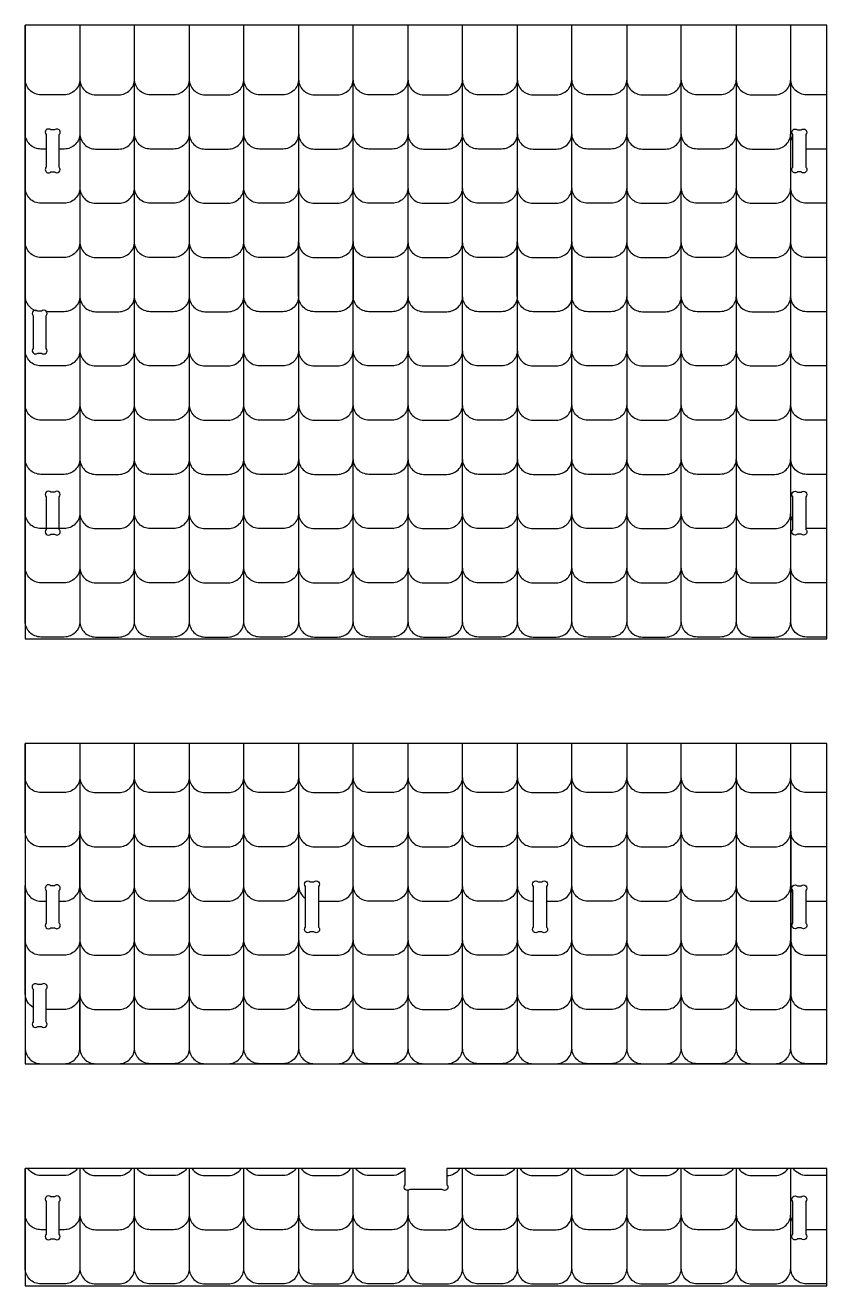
# Model space of a CAD drawing. Extents: x -184 to 976, y 1857 to 2835.
# Drawn here: x 583.4 to 767, y 2545.3 to 2834 of the extents above; entities that cross this region are included whole.
import ezdxf

# ---------------------------------------------------------------- set-up
doc = ezdxf.new("R2010")
doc.units = 0
doc.header["$MEASUREMENT"] = 0
doc.layers.add('LAYER1', color=18, linetype='CONTINUOUS')

msp = doc.modelspace()

# ---------------------------------------------------------------- linework, layer by layer
at = {"layer": 'LAYER1'}
for points in [[(595.88, 2834.02), (595.88, 2821.68, -0.414214), (592.28, 2818.08), (586.96, 2818.08, -0.414214), (583.36, 2821.68), (583.36, 2834.02)], [(595.88, 2834.02), (595.88, 2821.68, 0.414214), (599.48, 2818.08), (604.8, 2818.08, 0.414214), (608.4, 2821.68), (608.4, 2834.02)], [(620.93, 2834.02), (620.93, 2821.68, -0.414214), (617.33, 2818.08), (612, 2818.08, -0.414214), (608.4, 2821.68), (608.4, 2834.02)], [(620.93, 2834.02), (620.93, 2821.68, 0.414214), (624.53, 2818.08), (629.85, 2818.08, 0.414214), (633.45, 2821.68), (633.45, 2834.02)], [(645.98, 2834.02), (645.98, 2821.68, -0.414214), (642.38, 2818.08), (637.05, 2818.08, -0.414214), (633.45, 2821.68), (633.45, 2834.02)], [(645.98, 2834.02), (645.98, 2821.68, 0.414214), (649.58, 2818.08), (654.9, 2818.08, 0.414214), (658.5, 2821.68), (658.5, 2834.02)], [(671.02, 2834.02), (671.02, 2821.68, -0.414214), (667.42, 2818.08), (662.1, 2818.08, -0.414214), (658.5, 2821.68), (658.5, 2834.02)], [(671.02, 2834.02), (671.02, 2821.68, 0.414214), (674.62, 2818.08), (679.95, 2818.08, 0.414214), (683.55, 2821.68), (683.55, 2834.02)], [(696.07, 2834.02), (696.07, 2821.68, -0.414214), (692.47, 2818.08), (687.15, 2818.08, -0.414214), (683.55, 2821.68), (683.55, 2834.02)], [(696.07, 2834.02), (696.07, 2821.68, 0.414214), (699.67, 2818.08), (704.99, 2818.08, 0.414214), (708.59, 2821.68), (708.59, 2834.02)], [(721.12, 2834.02), (721.12, 2821.68, -0.414214), (717.52, 2818.08), (712.19, 2818.08, -0.414214), (708.59, 2821.68), (708.59, 2834.02)], [(721.12, 2834.02), (721.12, 2821.68, 0.414214), (724.72, 2818.08), (730.04, 2818.08, 0.414214), (733.64, 2821.68), (733.64, 2834.02)], [(746.17, 2834.02), (746.17, 2821.68, -0.414214), (742.57, 2818.08), (737.24, 2818.08, -0.414214), (733.64, 2821.68), (733.64, 2834.02)], [(746.17, 2834.02), (746.17, 2821.68, 0.414214), (749.77, 2818.08), (755.09, 2818.08, 0.414214), (758.69, 2821.68), (758.69, 2834.02)], [(766.96, 2818.08), (762.29, 2818.08, -0.414214), (758.69, 2821.68), (758.69, 2834.02)], [(588.16, 2805.66), (586.96, 2805.66, -0.414214), (583.36, 2809.26), (583.36, 2821.68)], [(595.88, 2821.68), (595.88, 2809.26, -0.414214), (592.28, 2805.66), (591.16, 2805.66)], [(595.88, 2821.68), (595.88, 2809.26, 0.414214), (599.48, 2805.66), (604.8, 2805.66, 0.414214), (608.4, 2809.26), (608.4, 2821.68)], [(620.93, 2821.68), (620.93, 2809.26, -0.414214), (617.33, 2805.66), (612, 2805.66, -0.414214), (608.4, 2809.26), (608.4, 2821.68)], [(620.93, 2821.68), (620.93, 2809.26, 0.414214), (624.53, 2805.66), (629.85, 2805.66, 0.414214), (633.45, 2809.26), (633.45, 2821.68)], [(645.98, 2821.68), (645.98, 2809.26, -0.414214), (642.38, 2805.66), (637.05, 2805.66, -0.414214), (633.45, 2809.26), (633.45, 2821.68)], [(645.98, 2821.68), (645.98, 2809.26, 0.414214), (649.58, 2805.66), (654.9, 2805.66, 0.414214), (658.5, 2809.26), (658.5, 2821.68)], [(671.02, 2821.68), (671.02, 2809.26, -0.414214), (667.42, 2805.66), (662.1, 2805.66, -0.414214), (658.5, 2809.26), (658.5, 2821.68)], [(671.02, 2821.68), (671.02, 2809.26, 0.414214), (674.62, 2805.66), (679.95, 2805.66, 0.414214), (683.55, 2809.26), (683.55, 2821.68)], [(696.07, 2821.68), (696.07, 2809.26, -0.414214), (692.47, 2805.66), (687.15, 2805.66, -0.414214), (683.55, 2809.26), (683.55, 2821.68)], [(696.07, 2821.68), (696.07, 2809.26, 0.414214), (699.67, 2805.66), (704.99, 2805.66, 0.414214), (708.59, 2809.26), (708.59, 2821.68)], [(721.12, 2821.68), (721.12, 2809.26, -0.414214), (717.52, 2805.66), (712.19, 2805.66, -0.414214), (708.59, 2809.26), (708.59, 2821.68)], [(721.12, 2821.68), (721.12, 2809.26, 0.414214), (724.72, 2805.66), (730.04, 2805.66, 0.414214), (733.64, 2809.26), (733.64, 2821.68)], [(746.17, 2821.68), (746.17, 2809.26, -0.414214), (742.57, 2805.66), (737.24, 2805.66, -0.414214), (733.64, 2809.26), (733.64, 2821.68)], [(746.17, 2821.68), (746.17, 2809.26, 0.414214), (749.77, 2805.66), (755.09, 2805.66, 0.414214), (758.69, 2809.26), (758.69, 2821.68)], [(759.16, 2807.48, -0.129526), (758.69, 2809.26), (758.69, 2821.68)], [(595.88, 2809.26), (595.88, 2796.84, -0.414214), (592.28, 2793.24), (586.96, 2793.24, -0.414214), (583.36, 2796.84), (583.36, 2809.26)], [(595.88, 2809.26), (595.88, 2796.84, 0.414214), (599.48, 2793.24), (604.8, 2793.24, 0.414214), (608.4, 2796.84), (608.4, 2809.26)], [(620.93, 2809.26), (620.93, 2796.84, -0.414214), (617.33, 2793.24), (612, 2793.24, -0.414214), (608.4, 2796.84), (608.4, 2809.26)], [(620.93, 2809.26), (620.93, 2796.84, 0.414214), (624.53, 2793.24), (629.85, 2793.24, 0.414214), (633.45, 2796.84), (633.45, 2809.26)], [(645.98, 2809.26), (645.98, 2796.84, -0.414214), (642.38, 2793.24), (637.05, 2793.24, -0.414214), (633.45, 2796.84), (633.45, 2809.26)], [(645.98, 2809.26), (645.98, 2796.84, 0.414214), (649.58, 2793.24), (654.9, 2793.24, 0.414214), (658.5, 2796.84), (658.5, 2809.26)], [(671.02, 2809.26), (671.02, 2796.84, -0.414214), (667.42, 2793.24), (662.1, 2793.24, -0.414214), (658.5, 2796.84), (658.5, 2809.26)], [(671.02, 2809.26), (671.02, 2796.84, 0.414214), (674.62, 2793.24), (679.95, 2793.24, 0.414214), (683.55, 2796.84), (683.55, 2809.26)], [(696.07, 2809.26), (696.07, 2796.84, -0.414214), (692.47, 2793.24), (687.15, 2793.24, -0.414214), (683.55, 2796.84), (683.55, 2809.26)], [(696.07, 2809.26), (696.07, 2796.84, 0.414214), (699.67, 2793.24), (704.99, 2793.24, 0.414214), (708.59, 2796.84), (708.59, 2809.26)], [(721.12, 2809.26), (721.12, 2796.84, -0.414214), (717.52, 2793.24), (712.19, 2793.24, -0.414214), (708.59, 2796.84), (708.59, 2809.26)], [(721.12, 2809.26), (721.12, 2796.84, 0.414214), (724.72, 2793.24), (730.04, 2793.24, 0.414214), (733.64, 2796.84), (733.64, 2809.26)], [(746.17, 2809.26), (746.17, 2796.84, -0.414214), (742.57, 2793.24), (737.24, 2793.24, -0.414214), (733.64, 2796.84), (733.64, 2809.26)], [(746.17, 2809.26), (746.17, 2796.84, 0.414214), (749.77, 2793.24), (755.09, 2793.24, 0.414214), (758.69, 2796.84), (758.69, 2809.26)], [(766.96, 2793.24), (762.29, 2793.24, -0.414214), (758.69, 2796.84), (758.69, 2809.26)], [(766.96, 2805.66), (762.29, 2805.66, -0.009213), (762.16, 2805.66)], [(595.88, 2796.84), (595.88, 2784.42, -0.414214), (592.28, 2780.82), (586.96, 2780.82, -0.414214), (583.36, 2784.42), (583.36, 2796.84)], [(595.88, 2796.84), (595.88, 2784.42, 0.414214), (599.48, 2780.82), (604.8, 2780.82, 0.414214), (608.4, 2784.42), (608.4, 2796.84)], [(620.93, 2796.84), (620.93, 2784.42, -0.414214), (617.33, 2780.82), (612, 2780.82, -0.414214), (608.4, 2784.42), (608.4, 2796.84)], [(620.93, 2796.84), (620.93, 2784.42, 0.414214), (624.53, 2780.82), (629.85, 2780.82, 0.414214), (633.45, 2784.42), (633.45, 2796.84)], [(645.98, 2796.84), (645.98, 2784.42, -0.414214), (642.38, 2780.82), (637.05, 2780.82, -0.414214), (633.45, 2784.42), (633.45, 2796.84)], [(645.98, 2796.84), (645.98, 2784.42, 0.414214), (649.58, 2780.82), (654.9, 2780.82, 0.414214), (658.5, 2784.42), (658.5, 2796.84)], [(671.02, 2796.84), (671.02, 2784.42, -0.414214), (667.42, 2780.82), (662.1, 2780.82, -0.414214), (658.5, 2784.42), (658.5, 2796.84)], [(671.02, 2796.84), (671.02, 2784.42, 0.414214), (674.62, 2780.82), (679.95, 2780.82, 0.414214), (683.55, 2784.42), (683.55, 2796.84)], [(696.07, 2796.84), (696.07, 2784.42, -0.414214), (692.47, 2780.82), (687.15, 2780.82, -0.414214), (683.55, 2784.42), (683.55, 2796.84)], [(696.07, 2796.84), (696.07, 2784.42, 0.414214), (699.67, 2780.82), (704.99, 2780.82, 0.414214), (708.59, 2784.42), (708.59, 2796.84)], [(721.12, 2796.84), (721.12, 2784.42, -0.414214), (717.52, 2780.82), (712.19, 2780.82, -0.414214), (708.59, 2784.42), (708.59, 2796.84)], [(721.12, 2796.84), (721.12, 2784.42, 0.414214), (724.72, 2780.82), (730.04, 2780.82, 0.414214), (733.64, 2784.42), (733.64, 2796.84)], [(746.17, 2796.84), (746.17, 2784.42, -0.414214), (742.57, 2780.82), (737.24, 2780.82, -0.414214), (733.64, 2784.42), (733.64, 2796.84)], [(746.17, 2796.84), (746.17, 2784.42, 0.414214), (749.77, 2780.82), (755.09, 2780.82, 0.414214), (758.69, 2784.42), (758.69, 2796.84)], [(766.96, 2780.82), (762.29, 2780.82, -0.414214), (758.69, 2784.42), (758.69, 2796.84)], [(585.97, 2768.53, -0.335351), (583.36, 2772), (583.36, 2784.42)], [(595.88, 2784.42), (595.88, 2772, -0.414214), (592.28, 2768.4), (588.16, 2768.4)], [(595.88, 2784.42), (595.88, 2772, 0.414214), (599.48, 2768.4), (604.8, 2768.4, 0.414214), (608.4, 2772), (608.4, 2784.42)], [(620.93, 2784.42), (620.93, 2772, -0.414214), (617.33, 2768.4), (612, 2768.4, -0.414214), (608.4, 2772), (608.4, 2784.42)], [(620.93, 2784.42), (620.93, 2772, 0.414214), (624.53, 2768.4), (629.85, 2768.4, 0.414214), (633.45, 2772), (633.45, 2784.42)], [(645.98, 2784.42), (645.98, 2772, -0.414214), (642.38, 2768.4), (637.05, 2768.4, -0.414214), (633.45, 2772), (633.45, 2784.42)], [(658.5, 2784.42), (658.5, 2772, -0.414214), (654.9, 2768.4), (649.58, 2768.4, -0.414214), (645.98, 2772), (645.98, 2784.42)], [(671.02, 2784.42), (671.02, 2772, -0.414214), (667.42, 2768.4), (662.1, 2768.4, -0.414214), (658.5, 2772), (658.5, 2784.42)], [(671.02, 2784.42), (671.02, 2772, 0.414214), (674.62, 2768.4), (679.95, 2768.4, 0.414214), (683.55, 2772), (683.55, 2784.42)], [(696.07, 2784.42), (696.07, 2772, -0.414214), (692.47, 2768.4), (687.15, 2768.4, -0.414214), (683.55, 2772), (683.55, 2784.42)], [(708.59, 2784.42), (708.59, 2772, -0.414214), (704.99, 2768.4), (699.67, 2768.4, -0.414214), (696.07, 2772), (696.07, 2784.42)], [(721.12, 2784.42), (721.12, 2772, -0.414214), (717.52, 2768.4), (712.19, 2768.4, -0.414214), (708.59, 2772), (708.59, 2784.42)], [(721.12, 2784.42), (721.12, 2772, 0.414214), (724.72, 2768.4), (730.04, 2768.4, 0.414214), (733.64, 2772), (733.64, 2784.42)], [(746.17, 2784.42), (746.17, 2772, -0.414214), (742.57, 2768.4), (737.24, 2768.4, -0.414214), (733.64, 2772), (733.64, 2784.42)], [(746.17, 2784.42), (746.17, 2772, 0.414214), (749.77, 2768.4), (755.09, 2768.4, 0.414214), (758.69, 2772), (758.69, 2784.42)], [(766.96, 2768.4), (762.29, 2768.4, -0.414214), (758.69, 2772), (758.69, 2784.42)], [(595.88, 2772), (595.88, 2759.58, -0.414214), (592.28, 2755.98), (586.96, 2755.98, -0.414214), (583.36, 2759.58), (583.36, 2772)], [(595.88, 2772), (595.88, 2759.58, 0.414214), (599.48, 2755.98), (604.8, 2755.98, 0.414214), (608.4, 2759.58), (608.4, 2772)], [(620.93, 2772), (620.93, 2759.58, -0.414214), (617.33, 2755.98), (612, 2755.98, -0.414214), (608.4, 2759.58), (608.4, 2772)], [(620.93, 2772), (620.93, 2759.58, 0.414214), (624.53, 2755.98), (629.85, 2755.98, 0.414214), (633.45, 2759.58), (633.45, 2772)], [(645.98, 2772), (645.98, 2759.58, -0.414214), (642.38, 2755.98), (637.05, 2755.98, -0.414214), (633.45, 2759.58), (633.45, 2772)], [(645.98, 2772), (645.98, 2759.58, 0.414214), (649.58, 2755.98), (654.9, 2755.98, 0.414214), (658.5, 2759.58), (658.5, 2772)], [(671.02, 2772), (671.02, 2759.58, -0.414214), (667.42, 2755.98), (662.1, 2755.98, -0.414214), (658.5, 2759.58), (658.5, 2772)], [(671.02, 2772), (671.02, 2759.58, 0.414214), (674.62, 2755.98), (679.95, 2755.98, 0.414214), (683.55, 2759.58), (683.55, 2772)], [(696.07, 2772), (696.07, 2759.58, -0.414214), (692.47, 2755.98), (687.15, 2755.98, -0.414214), (683.55, 2759.58), (683.55, 2772)], [(696.07, 2772), (696.07, 2759.58, 0.414214), (699.67, 2755.98), (704.99, 2755.98, 0.414214), (708.59, 2759.58), (708.59, 2772)], [(721.12, 2772), (721.12, 2759.58, -0.414214), (717.52, 2755.98), (712.19, 2755.98, -0.414214), (708.59, 2759.58), (708.59, 2772)], [(721.12, 2772), (721.12, 2759.58, 0.414214), (724.72, 2755.98), (730.04, 2755.98, 0.414214), (733.64, 2759.58), (733.64, 2772)], [(746.17, 2772), (746.17, 2759.58, -0.414214), (742.57, 2755.98), (737.24, 2755.98, -0.414214), (733.64, 2759.58), (733.64, 2772)], [(746.17, 2772), (746.17, 2759.58, 0.414214), (749.77, 2755.98), (755.09, 2755.98, 0.414214), (758.69, 2759.58), (758.69, 2772)], [(766.96, 2755.98), (762.29, 2755.98, -0.414214), (758.69, 2759.58), (758.69, 2772)], [(595.88, 2759.58), (595.88, 2747.16, -0.414214), (592.28, 2743.56), (586.96, 2743.56, -0.414214), (583.36, 2747.16), (583.36, 2759.58)], [(595.88, 2759.58), (595.88, 2747.16, 0.414214), (599.48, 2743.56), (604.8, 2743.56, 0.414214), (608.4, 2747.16), (608.4, 2759.58)], [(620.93, 2759.58), (620.93, 2747.16, -0.414214), (617.33, 2743.56), (612, 2743.56, -0.414214), (608.4, 2747.16), (608.4, 2759.58)], [(620.93, 2759.58), (620.93, 2747.16, 0.414214), (624.53, 2743.56), (629.85, 2743.56, 0.414214), (633.45, 2747.16), (633.45, 2759.58)], [(645.98, 2759.58), (645.98, 2747.16, -0.414214), (642.38, 2743.56), (637.05, 2743.56, -0.414214), (633.45, 2747.16), (633.45, 2759.58)], [(645.98, 2759.58), (645.98, 2747.16, 0.414214), (649.58, 2743.56), (654.9, 2743.56, 0.414214), (658.5, 2747.16), (658.5, 2759.58)], [(671.02, 2759.58), (671.02, 2747.16, -0.414214), (667.42, 2743.56), (662.1, 2743.56, -0.414214), (658.5, 2747.16), (658.5, 2759.58)], [(671.02, 2759.58), (671.02, 2747.16, 0.414214), (674.62, 2743.56), (679.95, 2743.56, 0.414214), (683.55, 2747.16), (683.55, 2759.58)], [(696.07, 2759.58), (696.07, 2747.16, -0.414214), (692.47, 2743.56), (687.15, 2743.56, -0.414214), (683.55, 2747.16), (683.55, 2759.58)], [(696.07, 2759.58), (696.07, 2747.16, 0.414214), (699.67, 2743.56), (704.99, 2743.56, 0.414214), (708.59, 2747.16), (708.59, 2759.58)], [(721.12, 2759.58), (721.12, 2747.16, -0.414214), (717.52, 2743.56), (712.19, 2743.56, -0.414214), (708.59, 2747.16), (708.59, 2759.58)], [(721.12, 2759.58), (721.12, 2747.16, 0.414214), (724.72, 2743.56), (730.04, 2743.56, 0.414214), (733.64, 2747.16), (733.64, 2759.58)], [(746.17, 2759.58), (746.17, 2747.16, -0.414214), (742.57, 2743.56), (737.24, 2743.56, -0.414214), (733.64, 2747.16), (733.64, 2759.58)], [(746.17, 2759.58), (746.17, 2747.16, 0.414214), (749.77, 2743.56), (755.09, 2743.56, 0.414214), (758.69, 2747.16), (758.69, 2759.58)], [(766.96, 2743.56), (762.29, 2743.56, -0.414214), (758.69, 2747.16), (758.69, 2759.58)], [(595.88, 2747.16), (595.88, 2734.74, -0.414214), (592.28, 2731.14), (586.96, 2731.14, -0.414214), (583.36, 2734.74), (583.36, 2747.16)], [(595.88, 2747.16), (595.88, 2734.74, 0.414214), (599.48, 2731.14), (604.8, 2731.14, 0.414214), (608.4, 2734.74), (608.4, 2747.16)], [(620.93, 2747.16), (620.93, 2734.74, -0.414214), (617.33, 2731.14), (612, 2731.14, -0.414214), (608.4, 2734.74), (608.4, 2747.16)], [(620.93, 2747.16), (620.93, 2734.74, 0.414214), (624.53, 2731.14), (629.85, 2731.14, 0.414214), (633.45, 2734.74), (633.45, 2747.16)], [(645.98, 2747.16), (645.98, 2734.74, -0.414214), (642.38, 2731.14), (637.05, 2731.14, -0.414214), (633.45, 2734.74), (633.45, 2747.16)], [(645.98, 2747.16), (645.98, 2734.74, 0.414214), (649.58, 2731.14), (654.9, 2731.14, 0.414214), (658.5, 2734.74), (658.5, 2747.16)], [(671.02, 2747.16), (671.02, 2734.74, -0.414214), (667.42, 2731.14), (662.1, 2731.14, -0.414214), (658.5, 2734.74), (658.5, 2747.16)], [(671.02, 2747.16), (671.02, 2734.74, 0.414214), (674.62, 2731.14), (679.95, 2731.14, 0.414214), (683.55, 2734.74), (683.55, 2747.16)], [(696.07, 2747.16), (696.07, 2734.74, -0.414214), (692.47, 2731.14), (687.15, 2731.14, -0.414214), (683.55, 2734.74), (683.55, 2747.16)], [(696.07, 2747.16), (696.07, 2734.74, 0.414214), (699.67, 2731.14), (704.99, 2731.14, 0.414214), (708.59, 2734.74), (708.59, 2747.16)], [(721.12, 2747.16), (721.12, 2734.74, -0.414214), (717.52, 2731.14), (712.19, 2731.14, -0.414214), (708.59, 2734.74), (708.59, 2747.16)], [(721.12, 2747.16), (721.12, 2734.74, 0.414214), (724.72, 2731.14), (730.04, 2731.14, 0.414214), (733.64, 2734.74), (733.64, 2747.16)], [(746.17, 2747.16), (746.17, 2734.74, -0.414214), (742.57, 2731.14), (737.24, 2731.14, -0.414214), (733.64, 2734.74), (733.64, 2747.16)], [(746.17, 2747.16), (746.17, 2734.74, 0.414214), (749.77, 2731.14), (755.09, 2731.14, 0.414214), (758.69, 2734.74), (758.69, 2747.16)], [(766.96, 2731.14), (762.29, 2731.14, -0.414214), (758.69, 2734.74), (758.69, 2747.16)], [(595.88, 2734.74), (595.88, 2722.32, -0.414214), (592.28, 2718.72), (586.96, 2718.72, -0.414214), (583.36, 2722.32), (583.36, 2734.74)], [(595.88, 2734.74), (595.88, 2722.32, 0.414214), (599.48, 2718.72), (604.8, 2718.72, 0.414214), (608.4, 2722.32), (608.4, 2734.74)], [(620.93, 2734.74), (620.93, 2722.32, -0.414214), (617.33, 2718.72), (612, 2718.72, -0.414214), (608.4, 2722.32), (608.4, 2734.74)], [(620.93, 2734.74), (620.93, 2722.32, 0.414214), (624.53, 2718.72), (629.85, 2718.72, 0.414214), (633.45, 2722.32), (633.45, 2734.74)], [(645.98, 2734.74), (645.98, 2722.32, -0.414214), (642.38, 2718.72), (637.05, 2718.72, -0.414214), (633.45, 2722.32), (633.45, 2734.74)], [(645.98, 2734.74), (645.98, 2722.32, 0.414214), (649.58, 2718.72), (654.9, 2718.72, 0.414214), (658.5, 2722.32), (658.5, 2734.74)], [(671.02, 2734.74), (671.02, 2722.32, -0.414214), (667.42, 2718.72), (662.1, 2718.72, -0.414214), (658.5, 2722.32), (658.5, 2734.74)], [(671.02, 2734.74), (671.02, 2722.32, 0.414214), (674.62, 2718.72), (679.95, 2718.72, 0.414214), (683.55, 2722.32), (683.55, 2734.74)], [(696.07, 2734.74), (696.07, 2722.32, -0.414214), (692.47, 2718.72), (687.15, 2718.72, -0.414214), (683.55, 2722.32), (683.55, 2734.74)], [(696.07, 2734.74), (696.07, 2722.32, 0.414214), (699.67, 2718.72), (704.99, 2718.72, 0.414214), (708.59, 2722.32), (708.59, 2734.74)], [(721.12, 2734.74), (721.12, 2722.32, -0.414214), (717.52, 2718.72), (712.19, 2718.72, -0.414214), (708.59, 2722.32), (708.59, 2734.74)], [(721.12, 2734.74), (721.12, 2722.32, 0.414214), (724.72, 2718.72), (730.04, 2718.72, 0.414214), (733.64, 2722.32), (733.64, 2734.74)], [(746.17, 2734.74), (746.17, 2722.32, -0.414214), (742.57, 2718.72), (737.24, 2718.72, -0.414214), (733.64, 2722.32), (733.64, 2734.74)], [(746.17, 2734.74), (746.17, 2722.32, 0.414214), (749.77, 2718.72), (755.09, 2718.72, 0.414214), (758.69, 2722.32), (758.69, 2734.74)], [(759.16, 2720.54, -0.129526), (758.69, 2722.32), (758.69, 2734.74)], [(595.88, 2722.32), (595.88, 2709.9, -0.414214), (592.28, 2706.3), (586.96, 2706.3, -0.414214), (583.36, 2709.9), (583.36, 2722.32)], [(595.88, 2722.32), (595.88, 2709.9, 0.414214), (599.48, 2706.3), (604.8, 2706.3, 0.414214), (608.4, 2709.9), (608.4, 2722.32)], [(620.93, 2722.32), (620.93, 2709.9, -0.414214), (617.33, 2706.3), (612, 2706.3, -0.414214), (608.4, 2709.9), (608.4, 2722.32)], [(620.93, 2722.32), (620.93, 2709.9, 0.414214), (624.53, 2706.3), (629.85, 2706.3, 0.414214), (633.45, 2709.9), (633.45, 2722.32)], [(645.98, 2722.32), (645.98, 2709.9, -0.414214), (642.38, 2706.3), (637.05, 2706.3, -0.414214), (633.45, 2709.9), (633.45, 2722.32)], [(645.98, 2722.32), (645.98, 2709.9, 0.414214), (649.58, 2706.3), (654.9, 2706.3, 0.414214), (658.5, 2709.9), (658.5, 2722.32)], [(671.02, 2722.32), (671.02, 2709.9, -0.414214), (667.42, 2706.3), (662.1, 2706.3, -0.414214), (658.5, 2709.9), (658.5, 2722.32)], [(671.02, 2722.32), (671.02, 2709.9, 0.414214), (674.62, 2706.3), (679.95, 2706.3, 0.414214), (683.55, 2709.9), (683.55, 2722.32)], [(696.07, 2722.32), (696.07, 2709.9, -0.414214), (692.47, 2706.3), (687.15, 2706.3, -0.414214), (683.55, 2709.9), (683.55, 2722.32)], [(696.07, 2722.32), (696.07, 2709.9, 0.414214), (699.67, 2706.3), (704.99, 2706.3, 0.414214), (708.59, 2709.9), (708.59, 2722.32)], [(721.12, 2722.32), (721.12, 2709.9, -0.414214), (717.52, 2706.3), (712.19, 2706.3, -0.414214), (708.59, 2709.9), (708.59, 2722.32)], [(721.12, 2722.32), (721.12, 2709.9, 0.414214), (724.72, 2706.3), (730.04, 2706.3, 0.414214), (733.64, 2709.9), (733.64, 2722.32)], [(746.17, 2722.32), (746.17, 2709.9, -0.414214), (742.57, 2706.3), (737.24, 2706.3, -0.414214), (733.64, 2709.9), (733.64, 2722.32)], [(746.17, 2722.32), (746.17, 2709.9, 0.414214), (749.77, 2706.3), (755.09, 2706.3, 0.414214), (758.69, 2709.9), (758.69, 2722.32)], [(766.96, 2706.3), (762.29, 2706.3, -0.414214), (758.69, 2709.9), (758.69, 2722.32)], [(766.96, 2718.72), (762.29, 2718.72, -0.009213), (762.16, 2718.72)], [(595.88, 2709.9), (595.88, 2697.48, -0.414214), (592.28, 2693.88), (586.96, 2693.88, -0.414214), (583.36, 2697.48), (583.36, 2709.9)], [(595.88, 2709.9), (595.88, 2697.48, 0.414214), (599.48, 2693.88), (604.8, 2693.88, 0.414214), (608.4, 2697.48), (608.4, 2709.9)], [(620.93, 2709.9), (620.93, 2697.48, -0.414214), (617.33, 2693.88), (612, 2693.88, -0.414214), (608.4, 2697.48), (608.4, 2709.9)], [(620.93, 2709.9), (620.93, 2697.48, 0.414214), (624.53, 2693.88), (629.85, 2693.88, 0.414214), (633.45, 2697.48), (633.45, 2709.9)], [(645.98, 2709.9), (645.98, 2697.48, -0.414214), (642.38, 2693.88), (637.05, 2693.88, -0.414214), (633.45, 2697.48), (633.45, 2709.9)], [(645.98, 2709.9), (645.98, 2697.48, 0.414214), (649.58, 2693.88), (654.9, 2693.88, 0.414214), (658.5, 2697.48), (658.5, 2709.9)], [(671.02, 2709.9), (671.02, 2697.48, -0.414214), (667.42, 2693.88), (662.1, 2693.88, -0.414214), (658.5, 2697.48), (658.5, 2709.9)], [(671.02, 2709.9), (671.02, 2697.48, 0.414214), (674.62, 2693.88), (679.95, 2693.88, 0.414214), (683.55, 2697.48), (683.55, 2709.9)], [(696.07, 2709.9), (696.07, 2697.48, -0.414214), (692.47, 2693.88), (687.15, 2693.88, -0.414214), (683.55, 2697.48), (683.55, 2709.9)], [(696.07, 2709.9), (696.07, 2697.48, 0.414214), (699.67, 2693.88), (704.99, 2693.88, 0.414214), (708.59, 2697.48), (708.59, 2709.9)], [(721.12, 2709.9), (721.12, 2697.48, -0.414214), (717.52, 2693.88), (712.19, 2693.88, -0.414214), (708.59, 2697.48), (708.59, 2709.9)], [(721.12, 2709.9), (721.12, 2697.48, 0.414214), (724.72, 2693.88), (730.04, 2693.88, 0.414214), (733.64, 2697.48), (733.64, 2709.9)], [(746.17, 2709.9), (746.17, 2697.48, -0.414214), (742.57, 2693.88), (737.24, 2693.88, -0.414214), (733.64, 2697.48), (733.64, 2709.9)], [(746.17, 2709.9), (746.17, 2697.48, 0.414214), (749.77, 2693.88), (755.09, 2693.88, 0.414214), (758.69, 2697.48), (758.69, 2709.9)], [(766.96, 2693.88), (762.29, 2693.88, -0.414214), (758.69, 2697.48), (758.69, 2709.9)], [(595.88, 2669.45), (595.88, 2661.83, -0.414214), (592.28, 2658.23), (586.96, 2658.23, -0.414214), (583.36, 2661.83), (583.36, 2669.45)], [(595.88, 2669.45), (595.88, 2661.83, 0.414214), (599.48, 2658.23), (604.8, 2658.23, 0.414214), (608.4, 2661.83), (608.4, 2669.45)], [(620.93, 2669.45), (620.93, 2661.83, -0.414214), (617.33, 2658.23), (612, 2658.23, -0.414214), (608.4, 2661.83), (608.4, 2669.45)], [(620.93, 2669.45), (620.93, 2661.83, 0.414214), (624.53, 2658.23), (629.85, 2658.23, 0.414214), (633.45, 2661.83), (633.45, 2669.45)], [(645.98, 2669.45), (645.98, 2661.83, -0.414214), (642.38, 2658.23), (637.05, 2658.23, -0.414214), (633.45, 2661.83), (633.45, 2669.45)], [(645.98, 2669.45), (645.98, 2661.83, 0.414214), (649.58, 2658.23), (654.9, 2658.23, 0.414214), (658.5, 2661.83), (658.5, 2669.45)], [(671.02, 2669.45), (671.02, 2661.83, -0.414214), (667.42, 2658.23), (662.1, 2658.23, -0.414214), (658.5, 2661.83), (658.5, 2669.45)], [(671.02, 2669.45), (671.02, 2661.83, 0.414214), (674.62, 2658.23), (679.95, 2658.23, 0.414214), (683.55, 2661.83), (683.55, 2669.45)], [(696.07, 2669.45), (696.07, 2661.83, -0.414214), (692.47, 2658.23), (687.15, 2658.23, -0.414214), (683.55, 2661.83), (683.55, 2669.45)], [(696.07, 2669.45), (696.07, 2661.83, 0.414214), (699.67, 2658.23), (704.99, 2658.23, 0.414214), (708.59, 2661.83), (708.59, 2669.45)], [(721.12, 2669.45), (721.12, 2661.83, -0.414214), (717.52, 2658.23), (712.19, 2658.23, -0.414214), (708.59, 2661.83), (708.59, 2669.45)], [(721.12, 2669.45), (721.12, 2661.83, 0.414214), (724.72, 2658.23), (730.04, 2658.23, 0.414214), (733.64, 2661.83), (733.64, 2669.45)], [(746.17, 2669.45), (746.17, 2661.83, -0.414214), (742.57, 2658.23), (737.24, 2658.23, -0.414214), (733.64, 2661.83), (733.64, 2669.45)], [(746.17, 2669.45), (746.17, 2661.83, 0.414214), (749.77, 2658.23), (755.09, 2658.23, 0.414214), (758.69, 2661.83), (758.69, 2669.45)], [(766.96, 2658.23), (762.29, 2658.23, -0.414214), (758.69, 2661.83), (758.69, 2669.45)], [(595.88, 2661.75), (595.88, 2649.41, -0.414214), (592.28, 2645.81), (586.96, 2645.81, -0.414214), (583.36, 2649.41), (583.36, 2661.75)], [(595.88, 2661.75), (595.88, 2649.41, 0.414214), (599.48, 2645.81), (604.8, 2645.81, 0.414214), (608.4, 2649.41), (608.4, 2661.75)], [(620.93, 2661.75), (620.93, 2649.41, -0.414214), (617.33, 2645.81), (612, 2645.81, -0.414214), (608.4, 2649.41), (608.4, 2661.75)], [(620.93, 2661.75), (620.93, 2649.41, 0.414214), (624.53, 2645.81), (629.85, 2645.81, 0.414214), (633.45, 2649.41), (633.45, 2661.75)], [(645.98, 2661.75), (645.98, 2649.41, -0.414214), (642.38, 2645.81), (637.05, 2645.81, -0.414214), (633.45, 2649.41), (633.45, 2661.75)], [(645.98, 2661.75), (645.98, 2649.41, 0.414214), (649.58, 2645.81), (654.9, 2645.81, 0.414214), (658.5, 2649.41), (658.5, 2661.75)], [(671.02, 2661.75), (671.02, 2649.41, -0.414214), (667.42, 2645.81), (662.1, 2645.81, -0.414214), (658.5, 2649.41), (658.5, 2661.75)], [(671.02, 2661.75), (671.02, 2649.41, 0.414214), (674.62, 2645.81), (679.95, 2645.81, 0.414214), (683.55, 2649.41), (683.55, 2661.75)], [(696.07, 2661.75), (696.07, 2649.41, -0.414214), (692.47, 2645.81), (687.15, 2645.81, -0.414214), (683.55, 2649.41), (683.55, 2661.75)], [(696.07, 2661.75), (696.07, 2649.41, 0.414214), (699.67, 2645.81), (704.99, 2645.81, 0.414214), (708.59, 2649.41), (708.59, 2661.75)], [(721.12, 2661.75), (721.12, 2649.41, -0.414214), (717.52, 2645.81), (712.19, 2645.81, -0.414214), (708.59, 2649.41), (708.59, 2661.75)], [(721.12, 2661.75), (721.12, 2649.41, 0.414214), (724.72, 2645.81), (730.04, 2645.81, 0.414214), (733.64, 2649.41), (733.64, 2661.75)], [(746.17, 2661.75), (746.17, 2649.41, -0.414214), (742.57, 2645.81), (737.24, 2645.81, -0.414214), (733.64, 2649.41), (733.64, 2661.75)], [(746.17, 2661.75), (746.17, 2649.41, 0.414214), (749.77, 2645.81), (755.09, 2645.81, 0.414214), (758.69, 2649.41), (758.69, 2661.75)], [(766.96, 2645.81), (762.29, 2645.81, -0.414214), (758.69, 2649.41), (758.69, 2661.75)], [(583.36, 2649.41), (583.36, 2636.99, 0.414214), (586.96, 2633.39), (588.16, 2633.39)], [(591.16, 2633.39), (592.28, 2633.39, 0.414214), (595.88, 2636.99), (595.88, 2649.41)], [(595.88, 2649.41), (595.88, 2636.99, 0.414214), (599.48, 2633.39), (604.8, 2633.39, 0.414214), (608.4, 2636.99), (608.4, 2649.41)], [(620.93, 2649.41), (620.93, 2636.99, -0.414214), (617.33, 2633.39), (612, 2633.39, -0.414214), (608.4, 2636.99), (608.4, 2649.41)], [(620.93, 2649.41), (620.93, 2636.99, 0.414214), (624.53, 2633.39), (629.85, 2633.39, 0.414214), (633.45, 2636.99), (633.45, 2649.41)], [(645.98, 2649.41), (645.98, 2636.99, -0.414214), (642.38, 2633.39), (637.05, 2633.39, -0.414214), (633.45, 2636.99), (633.45, 2649.41)], [(645.98, 2649.41), (645.98, 2636.99, 0.24882), (647.56, 2634.01)], [(650.55, 2633.39), (654.9, 2633.39, 0.414214), (658.5, 2636.99), (658.5, 2649.41)], [(671.02, 2649.41), (671.02, 2636.99, -0.414214), (667.42, 2633.39), (662.1, 2633.39, -0.414214), (658.5, 2636.99), (658.5, 2649.41)], [(671.02, 2649.41), (671.02, 2636.99, 0.414214), (674.62, 2633.39), (679.95, 2633.39, 0.414214), (683.55, 2636.99), (683.55, 2649.41)], [(696.07, 2649.41), (696.07, 2636.99, -0.414214), (692.47, 2633.39), (687.15, 2633.39, -0.414214), (683.55, 2636.99), (683.55, 2649.41)], [(696.07, 2649.41), (696.07, 2636.99, 0.414214), (699.67, 2633.39), (699.76, 2633.39)], [(702.76, 2633.39), (704.99, 2633.39, 0.414214), (708.59, 2636.99), (708.59, 2649.41)], [(721.12, 2649.41), (721.12, 2636.99, -0.414214), (717.52, 2633.39), (712.19, 2633.39, -0.414214), (708.59, 2636.99), (708.59, 2649.41)], [(721.12, 2649.41), (721.12, 2636.99, 0.414214), (724.72, 2633.39), (730.04, 2633.39, 0.414214), (733.64, 2636.99), (733.64, 2649.41)], [(746.17, 2649.41), (746.17, 2636.99, -0.414214), (742.57, 2633.39), (737.24, 2633.39, -0.414214), (733.64, 2636.99), (733.64, 2649.41)], [(746.17, 2649.41), (746.17, 2636.99, 0.414214), (749.77, 2633.39), (755.09, 2633.39, 0.414214), (758.69, 2636.99), (758.69, 2649.41)], [(758.69, 2649.41), (758.69, 2636.99, 0.129526), (759.16, 2635.21)], [(595.88, 2636.99), (595.88, 2624.57, -0.414214), (592.28, 2620.97), (586.96, 2620.97, -0.414214), (583.36, 2624.57), (583.36, 2636.99)], [(595.88, 2636.99), (595.88, 2624.57, 0.414214), (599.48, 2620.97), (604.8, 2620.97, 0.414214), (608.4, 2624.57), (608.4, 2636.99)], [(620.93, 2636.99), (620.93, 2624.57, -0.414214), (617.33, 2620.97), (612, 2620.97, -0.414214), (608.4, 2624.57), (608.4, 2636.99)], [(620.93, 2636.99), (620.93, 2624.57, 0.414214), (624.53, 2620.97), (629.85, 2620.97, 0.414214), (633.45, 2624.57), (633.45, 2636.99)], [(645.98, 2636.99), (645.98, 2624.57, -0.414214), (642.38, 2620.97), (637.05, 2620.97, -0.414214), (633.45, 2624.57), (633.45, 2636.99)], [(645.98, 2636.99), (645.98, 2624.57, 0.414214), (649.58, 2620.97), (654.9, 2620.97, 0.414214), (658.5, 2624.57), (658.5, 2636.99)], [(671.02, 2636.99), (671.02, 2624.57, -0.414214), (667.42, 2620.97), (662.1, 2620.97, -0.414214), (658.5, 2624.57), (658.5, 2636.99)], [(671.02, 2636.99), (671.02, 2624.57, 0.414214), (674.62, 2620.97), (679.95, 2620.97, 0.414214), (683.55, 2624.57), (683.55, 2636.99)], [(696.07, 2636.99), (696.07, 2624.57, -0.414214), (692.47, 2620.97), (687.15, 2620.97, -0.414214), (683.55, 2624.57), (683.55, 2636.99)], [(696.07, 2636.99), (696.07, 2624.57, 0.414214), (699.67, 2620.97), (704.99, 2620.97, 0.414214), (708.59, 2624.57), (708.59, 2636.99)], [(721.12, 2636.99), (721.12, 2624.57, -0.414214), (717.52, 2620.97), (712.19, 2620.97, -0.414214), (708.59, 2624.57), (708.59, 2636.99)], [(721.12, 2636.99), (721.12, 2624.57, 0.414214), (724.72, 2620.97), (730.04, 2620.97, 0.414214), (733.64, 2624.57), (733.64, 2636.99)], [(746.17, 2636.99), (746.17, 2624.57, -0.414214), (742.57, 2620.97), (737.24, 2620.97, -0.414214), (733.64, 2624.57), (733.64, 2636.99)], [(746.17, 2636.99), (746.17, 2624.57, 0.414214), (749.77, 2620.97), (755.09, 2620.97, 0.414214), (758.69, 2624.57), (758.69, 2636.99)], [(758.69, 2636.99), (758.69, 2624.57, 0.414214), (762.29, 2620.97), (766.96, 2620.97)], [(762.16, 2633.39, 0.009213), (762.29, 2633.39), (766.96, 2633.39)], [(585.16, 2609.03, -0.267949), (583.36, 2612.15), (583.36, 2624.57)], [(595.88, 2624.57), (595.88, 2612.15, -0.414214), (592.28, 2608.55), (588.16, 2608.55)], [(595.88, 2624.57), (595.88, 2612.15, 0.414214), (599.48, 2608.55), (604.8, 2608.55, 0.414214), (608.4, 2612.15), (608.4, 2624.57)], [(620.93, 2624.57), (620.93, 2612.15, -0.414214), (617.33, 2608.55), (612, 2608.55, -0.414214), (608.4, 2612.15), (608.4, 2624.57)], [(620.93, 2624.57), (620.93, 2612.15, 0.414214), (624.53, 2608.55), (629.85, 2608.55, 0.414214), (633.45, 2612.15), (633.45, 2624.57)], [(645.98, 2624.57), (645.98, 2612.15, -0.414214), (642.38, 2608.55), (637.05, 2608.55, -0.414214), (633.45, 2612.15), (633.45, 2624.57)], [(645.98, 2624.57), (645.98, 2612.15, 0.414214), (649.58, 2608.55), (654.9, 2608.55, 0.414214), (658.5, 2612.15), (658.5, 2624.57)], [(671.02, 2624.57), (671.02, 2612.15, -0.414214), (667.42, 2608.55), (662.1, 2608.55, -0.414214), (658.5, 2612.15), (658.5, 2624.57)], [(671.02, 2624.57), (671.02, 2612.15, 0.414214), (674.62, 2608.55), (679.95, 2608.55, 0.414214), (683.55, 2612.15), (683.55, 2624.57)], [(696.07, 2624.57), (696.07, 2612.15, -0.414214), (692.47, 2608.55), (687.15, 2608.55, -0.414214), (683.55, 2612.15), (683.55, 2624.57)], [(696.07, 2624.57), (696.07, 2612.15, 0.414214), (699.67, 2608.55), (704.99, 2608.55, 0.414214), (708.59, 2612.15), (708.59, 2624.57)], [(721.12, 2624.57), (721.12, 2612.15, -0.414214), (717.52, 2608.55), (712.19, 2608.55, -0.414214), (708.59, 2612.15), (708.59, 2624.57)], [(721.12, 2624.57), (721.12, 2612.15, 0.414214), (724.72, 2608.55), (730.04, 2608.55, 0.414214), (733.64, 2612.15), (733.64, 2624.57)], [(746.17, 2624.57), (746.17, 2612.15, -0.414214), (742.57, 2608.55), (737.24, 2608.55, -0.414214), (733.64, 2612.15), (733.64, 2624.57)], [(746.17, 2624.57), (746.17, 2612.15, 0.414214), (749.77, 2608.55), (755.09, 2608.55, 0.414214), (758.69, 2612.15), (758.69, 2624.57)], [(758.69, 2624.57), (758.69, 2612.15, 0.414214), (762.29, 2608.55), (766.96, 2608.55)], [(583.36, 2612.15), (583.36, 2599.73, 0.414214), (586.96, 2596.13), (592.28, 2596.13, 0.414214), (595.88, 2599.73), (595.88, 2612.15)], [(595.88, 2612.15), (595.88, 2599.73, 0.414214), (599.48, 2596.13), (604.8, 2596.13, 0.414214), (608.4, 2599.73), (608.4, 2612.15)], [(620.93, 2612.15), (620.93, 2599.73, -0.414214), (617.33, 2596.13), (612, 2596.13, -0.414214), (608.4, 2599.73), (608.4, 2612.15)], [(620.93, 2612.15), (620.93, 2599.73, 0.414214), (624.53, 2596.13), (629.85, 2596.13, 0.414214), (633.45, 2599.73), (633.45, 2612.15)], [(645.98, 2612.15), (645.98, 2599.73, -0.414214), (642.38, 2596.13), (637.05, 2596.13, -0.414214), (633.45, 2599.73), (633.45, 2612.15)], [(645.98, 2612.15), (645.98, 2599.73, 0.414214), (649.58, 2596.13), (654.9, 2596.13, 0.414214), (658.5, 2599.73), (658.5, 2612.15)], [(671.02, 2612.15), (671.02, 2599.73, -0.414214), (667.42, 2596.13), (662.1, 2596.13, -0.414214), (658.5, 2599.73), (658.5, 2612.15)], [(671.02, 2612.15), (671.02, 2599.73, 0.414214), (674.62, 2596.13), (679.95, 2596.13, 0.414214), (683.55, 2599.73), (683.55, 2612.15)], [(696.07, 2612.15), (696.07, 2599.73, -0.414214), (692.47, 2596.13), (687.15, 2596.13, -0.414214), (683.55, 2599.73), (683.55, 2612.15)], [(696.07, 2612.15), (696.07, 2599.73, 0.414214), (699.67, 2596.13), (704.99, 2596.13, 0.414214), (708.59, 2599.73), (708.59, 2612.15)], [(721.12, 2612.15), (721.12, 2599.73, -0.414214), (717.52, 2596.13), (712.19, 2596.13, -0.414214), (708.59, 2599.73), (708.59, 2612.15)], [(721.12, 2612.15), (721.12, 2599.73, 0.414214), (724.72, 2596.13), (730.04, 2596.13, 0.414214), (733.64, 2599.73), (733.64, 2612.15)], [(746.17, 2612.15), (746.17, 2599.73, -0.414214), (742.57, 2596.13), (737.24, 2596.13, -0.414214), (733.64, 2599.73), (733.64, 2612.15)], [(746.17, 2612.15), (746.17, 2599.73, 0.414214), (749.77, 2596.13), (755.09, 2596.13, 0.414214), (758.69, 2599.73), (758.69, 2612.15)], [(766.96, 2596.13), (762.29, 2596.13, -0.414214), (758.69, 2599.73), (758.69, 2612.15)], [(588.16, 2558.11), (586.96, 2558.11, -0.414214), (583.36, 2561.71), (583.36, 2572.13)], [(595.27, 2572.13, -0.249738), (592.28, 2570.53), (586.96, 2570.53, -0.249738), (583.97, 2572.13)], [(595.88, 2572.13), (595.88, 2561.71, -0.414214), (592.28, 2558.11), (591.16, 2558.11)], [(595.88, 2572.13), (595.88, 2561.71, 0.414214), (599.48, 2558.11), (604.8, 2558.11, 0.414214), (608.4, 2561.71), (608.4, 2572.13)], [(596.49, 2572.13, 0.249738), (599.48, 2570.53), (604.8, 2570.53, 0.249738), (607.79, 2572.13)], [(620.93, 2572.13), (620.93, 2561.71, -0.414214), (617.33, 2558.11), (612, 2558.11, -0.414214), (608.4, 2561.71), (608.4, 2572.13)], [(620.32, 2572.13, -0.249738), (617.33, 2570.53), (612, 2570.53, -0.249738), (609.02, 2572.13)], [(620.93, 2572.13), (620.93, 2561.71, 0.414214), (624.53, 2558.11), (629.85, 2558.11, 0.414214), (633.45, 2561.71), (633.45, 2572.13)], [(621.54, 2572.13, 0.249738), (624.53, 2570.53), (629.85, 2570.53, 0.249738), (632.84, 2572.13)], [(645.98, 2572.13), (645.98, 2561.71, -0.414214), (642.38, 2558.11), (637.05, 2558.11, -0.414214), (633.45, 2561.71), (633.45, 2572.13)], [(645.36, 2572.13, -0.249738), (642.38, 2570.53), (637.05, 2570.53, -0.249738), (634.06, 2572.13)], [(645.98, 2572.13), (645.98, 2561.71, 0.414214), (649.58, 2558.11), (654.9, 2558.11, 0.414214), (658.5, 2561.71), (658.5, 2572.13)], [(646.59, 2572.13, 0.249738), (649.58, 2570.53), (654.9, 2570.53, 0.249738), (657.89, 2572.13)], [(671.02, 2567.33), (671.02, 2561.71, -0.414214), (667.42, 2558.11), (662.1, 2558.11, -0.414214), (658.5, 2561.71), (658.5, 2572.13)], [(670.41, 2572.13, -0.249738), (667.42, 2570.53), (662.1, 2570.53, -0.249738), (659.11, 2572.13)], [(671.02, 2567.33), (671.02, 2561.71, 0.414214), (674.62, 2558.11), (679.95, 2558.11, 0.414214), (683.55, 2561.71), (683.55, 2572.13)], [(679.96, 2570.53, 0.249006), (682.93, 2572.13)], [(696.07, 2572.13), (696.07, 2561.71, -0.414214), (692.47, 2558.11), (687.15, 2558.11, -0.414214), (683.55, 2561.71), (683.55, 2572.13)], [(695.46, 2572.13, -0.249738), (692.47, 2570.53), (687.15, 2570.53, -0.249738), (684.16, 2572.13)], [(696.07, 2572.13), (696.07, 2561.71, 0.414214), (699.67, 2558.11), (704.99, 2558.11, 0.414214), (708.59, 2561.71), (708.59, 2572.13)], [(696.68, 2572.13, 0.249738), (699.67, 2570.53), (704.99, 2570.53, 0.249738), (707.98, 2572.13)], [(721.12, 2572.13), (721.12, 2561.71, -0.414214), (717.52, 2558.11), (712.19, 2558.11, -0.414214), (708.59, 2561.71), (708.59, 2572.13)], [(720.51, 2572.13, -0.249738), (717.52, 2570.53), (712.19, 2570.53, -0.249738), (709.21, 2572.13)], [(721.12, 2572.13), (721.12, 2561.71, 0.414214), (724.72, 2558.11), (730.04, 2558.11, 0.414214), (733.64, 2561.71), (733.64, 2572.13)], [(721.73, 2572.13, 0.249738), (724.72, 2570.53), (730.04, 2570.53, 0.249738), (733.03, 2572.13)], [(746.17, 2572.13), (746.17, 2561.71, -0.414214), (742.57, 2558.11), (737.24, 2558.11, -0.414214), (733.64, 2561.71), (733.64, 2572.13)], [(745.55, 2572.13, -0.249738), (742.57, 2570.53), (737.24, 2570.53, -0.249738), (734.25, 2572.13)], [(746.17, 2572.13), (746.17, 2561.71, 0.414214), (749.77, 2558.11), (755.09, 2558.11, 0.414214), (758.69, 2561.71), (758.69, 2572.13)], [(746.78, 2572.13, 0.249738), (749.77, 2570.53), (755.09, 2570.53, 0.249738), (758.08, 2572.13)], [(759.16, 2559.94, -0.129526), (758.69, 2561.71), (758.69, 2572.13)], [(766.96, 2570.53), (762.29, 2570.53, -0.249738), (759.3, 2572.13)], [(595.88, 2561.71), (595.88, 2549.29, -0.414214), (592.28, 2545.69), (586.96, 2545.69, -0.414214), (583.36, 2549.29), (583.36, 2561.71)], [(595.88, 2561.71), (595.88, 2549.29, 0.414214), (599.48, 2545.69), (604.8, 2545.69, 0.414214), (608.4, 2549.29), (608.4, 2561.71)], [(620.93, 2561.71), (620.93, 2549.29, -0.414214), (617.33, 2545.69), (612, 2545.69, -0.414214), (608.4, 2549.29), (608.4, 2561.71)], [(620.93, 2561.71), (620.93, 2549.29, 0.414214), (624.53, 2545.69), (629.85, 2545.69, 0.414214), (633.45, 2549.29), (633.45, 2561.71)], [(645.98, 2561.71), (645.98, 2549.29, -0.414214), (642.38, 2545.69), (637.05, 2545.69, -0.414214), (633.45, 2549.29), (633.45, 2561.71)], [(645.98, 2561.71), (645.98, 2549.29, 0.414214), (649.58, 2545.69), (654.9, 2545.69, 0.414214), (658.5, 2549.29), (658.5, 2561.71)], [(671.02, 2561.71), (671.02, 2549.29, -0.414214), (667.42, 2545.69), (662.1, 2545.69, -0.414214), (658.5, 2549.29), (658.5, 2561.71)], [(671.02, 2561.71), (671.02, 2549.29, 0.414214), (674.62, 2545.69), (679.95, 2545.69, 0.414214), (683.55, 2549.29), (683.55, 2561.71)], [(696.07, 2561.71), (696.07, 2549.29, -0.414214), (692.47, 2545.69), (687.15, 2545.69, -0.414214), (683.55, 2549.29), (683.55, 2561.71)], [(696.07, 2561.71), (696.07, 2549.29, 0.414214), (699.67, 2545.69), (704.99, 2545.69, 0.414214), (708.59, 2549.29), (708.59, 2561.71)], [(721.12, 2561.71), (721.12, 2549.29, -0.414214), (717.52, 2545.69), (712.19, 2545.69, -0.414214), (708.59, 2549.29), (708.59, 2561.71)], [(721.12, 2561.71), (721.12, 2549.29, 0.414214), (724.72, 2545.69), (730.04, 2545.69, 0.414214), (733.64, 2549.29), (733.64, 2561.71)], [(746.17, 2561.71), (746.17, 2549.29, -0.414214), (742.57, 2545.69), (737.24, 2545.69, -0.414214), (733.64, 2549.29), (733.64, 2561.71)], [(746.17, 2561.71), (746.17, 2549.29, 0.414214), (749.77, 2545.69), (755.09, 2545.69, 0.414214), (758.69, 2549.29), (758.69, 2561.71)], [(766.96, 2545.69), (762.29, 2545.69, -0.414214), (758.69, 2549.29), (758.69, 2561.71)], [(766.96, 2558.11), (762.29, 2558.11, -0.009213), (762.16, 2558.12)]]:
    msp.add_lwpolyline(points, format="xyb", dxfattribs=at)
for points in [[(766.96, 2834.02), (583.36, 2834.02), (583.36, 2693.45), (766.96, 2693.45)], [(766.96, 2669.45), (583.36, 2669.45), (583.36, 2596.13), (766.96, 2596.13)]]:
    msp.add_lwpolyline(points, close=True, dxfattribs=at)
for points in [[(590.09, 2810.02), (589.22, 2810.02, 1), (588.16, 2808.96), (588.16, 2801.48, 1), (589.22, 2800.42), (590.09, 2800.42, 1), (591.16, 2801.48), (591.16, 2808.96, 1)], [(760.22, 2810.02), (761.09, 2810.02, -1), (762.16, 2808.96), (762.16, 2801.48, -1), (761.09, 2800.42), (760.22, 2800.42, -1), (759.16, 2801.48), (759.16, 2808.96, -1)], [(585.16, 2767.47), (585.16, 2760, 1), (586.22, 2758.93), (587.09, 2758.93, 1), (588.16, 2760), (588.16, 2767.47, 1), (587.09, 2768.53), (586.22, 2768.53, 1)], [(588.16, 2725.99), (588.16, 2718.51, 1), (589.22, 2717.45), (590.09, 2717.45, 1), (591.16, 2718.51), (591.16, 2725.99, 1), (590.09, 2727.05), (589.22, 2727.05, 1)], [(760.22, 2727.05), (761.09, 2727.05, -1), (762.16, 2725.99), (762.16, 2718.51, -1), (761.09, 2717.45), (760.22, 2717.45, -1), (759.16, 2718.51), (759.16, 2725.99, -1)], [(588.16, 2635.82), (588.16, 2628.35, 1), (589.22, 2627.28), (590.09, 2627.28, 1), (591.16, 2628.35), (591.16, 2635.82, 1), (590.09, 2636.88), (589.22, 2636.88, 1)], [(650.56, 2636.73), (650.56, 2627.43, -1), (649.49, 2626.36), (648.62, 2626.36, -1), (647.56, 2627.43), (647.56, 2636.73, -1), (648.62, 2637.79), (649.49, 2637.79, -1)], [(702.76, 2636.73), (702.76, 2627.43, -1), (701.69, 2626.36), (700.82, 2626.36, -1), (699.76, 2627.43), (699.76, 2636.73, -1), (700.82, 2637.79), (701.69, 2637.79, -1)], [(760.22, 2636.88), (761.09, 2636.88, -1), (762.16, 2635.82), (762.16, 2628.35, -1), (761.09, 2627.28), (760.22, 2627.28, -1), (759.16, 2628.35), (759.16, 2635.82, -1)], [(585.16, 2613.19), (585.16, 2605.71, 1), (586.22, 2604.65), (587.09, 2604.65, 1), (588.16, 2605.71), (588.16, 2613.19, 1), (587.09, 2614.25), (586.22, 2614.25, 1)], [(679.96, 2572.13), (679.96, 2568.39, -1), (678.89, 2567.33), (671.42, 2567.33, -1), (670.36, 2568.39), (670.36, 2572.13), (583.36, 2572.13), (583.36, 2545.27), (766.96, 2545.27), (766.96, 2572.13)], [(588.16, 2564.55), (588.16, 2557.08, 1), (589.22, 2556.02), (590.09, 2556.02, 1), (591.16, 2557.08), (591.16, 2564.55, 1), (590.09, 2565.62), (589.22, 2565.62, 1)], [(760.22, 2565.62), (761.09, 2565.62, -1), (762.16, 2564.55), (762.16, 2557.08, -1), (761.09, 2556.02), (760.22, 2556.02, -1), (759.16, 2557.08), (759.16, 2564.55, -1)]]:
    msp.add_lwpolyline(points, format="xyb", close=True, dxfattribs=at)

doc.saveas('drawing.dxf')
